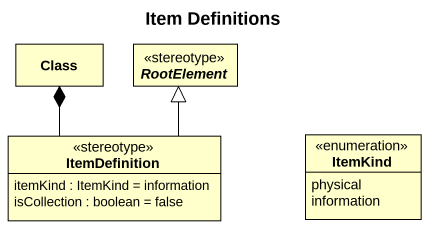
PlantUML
@startuml
title Item Definitions
hide circle
hide empty members
class "Class" as Class_
abstract class RootElement <<stereotype>>
class ItemDefinition <<stereotype>> {
  itemKind : ItemKind = information
  isCollection : boolean = false
}
enum ItemKind {
  physical
  information
}
ItemDefinition -up-* Class_
ItemDefinition -up-|> RootElement
@enduml
